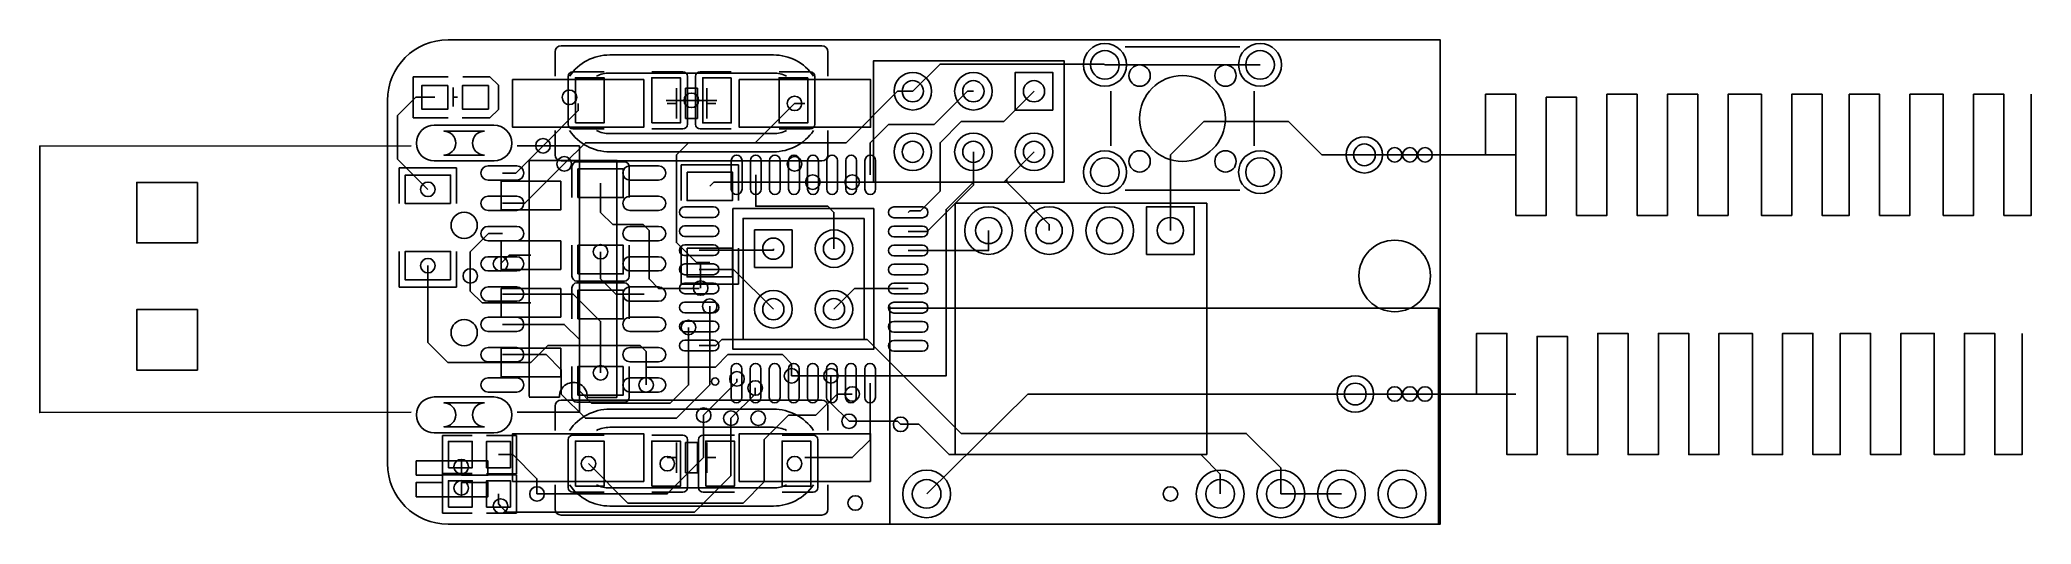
# Model space of a CAD drawing. Header units: millimetres. Extents: x -61.9 to 21.6, y -11.6 to 8.8.
import ezdxf

# ---------------------------------------------------------------- set-up
doc = ezdxf.new("R2010")
doc.units = ezdxf.units.MM

msp = doc.modelspace()

# ---------------------------------------------------------------- linework, layer by layer
for points in [[(-44.742, 8.763), (-3.175, 8.763), (-3.175, -11.557), (-44.742, -11.557)], [(-29.083, 8.509), (-40.005, 8.509)], [(-16.374, 8.461), (-11.566, 8.461)], [(-40.259, 7.239), (-40.259, 8.255)], [(-37.973, 8.128), (-31.115, 8.128)], [(-28.829, 7.239), (-28.829, 8.255)], [(-17.22, 7.711), (-17.256, 7.747), (-24.13, 7.747), (-25.273, 6.604)], [(-17.221, 7.711), (-10.72, 7.711)], [(-46.215, 7.214), (-44.742, 7.214)], [(-46.215, 7.214), (-46.215, 5.486)], [(-44.526, 6.756), (-44.526, 5.969)], [(-44.132, 7.214), (-42.989, 7.214)], [(-42.989, 7.214), (-42.634, 6.858), (-42.634, 5.842), (-42.989, 5.486)], [(-39.711, 5.223), (-39.711, 7.223)], [(-39.511, 7.423), (-39.411, 7.423)], [(-38.211, 7.423), (-39.411, 7.423)], [(-37.973, 7.366), (-31.115, 7.366)], [(-36.211, 7.423), (-35.011, 7.423)], [(-35.179, 6.731), (-35.179, 6.096)], [(-34.911, 7.423), (-35.011, 7.423)], [(-34.798, 6.731), (-34.798, 5.461)], [(-34.29, 6.731), (-34.798, 6.731)], [(-34.711, 5.223), (-34.711, 7.223)], [(-34.377, 7.223), (-34.377, 5.223)], [(-34.29, 5.461), (-34.29, 6.731)], [(-34.177, 7.423), (-34.077, 7.423)], [(-32.877, 7.423), (-34.077, 7.423)], [(-33.909, 6.731), (-33.909, 6.096)], [(-30.877, 7.423), (-29.677, 7.423)], [(-29.577, 7.423), (-29.677, 7.423)], [(-29.377, 7.223), (-29.377, 5.223)], [(-47.282, 6.223), (-47.282, -9.017)], [(-45.301, 6.35), (-46.101, 6.35), (-46.863, 5.588), (-46.863, 3.759), (-45.593, 2.489)], [(-44.526, 6.358), (-44.351, 6.358)], [(-39.294, 6.096), (-39.294, 5.791), (-40.767, 4.318)], [(-29.794, 6.096), (-30.226, 6.096), (-31.877, 4.445), (-38.989, 4.445), (-39.878, 3.556)], [(-35.611, 6.223), (-34.553, 6.223)], [(-35.179, 6.096), (-35.56, 6.096)], [(-35.179, 6.096), (-35.179, 5.461)], [(-34.553, 6.223), (-33.477, 6.223)], [(-33.909, 6.096), (-33.528, 6.096)], [(-33.909, 6.096), (-33.909, 5.461)], [(-30.307, 4.445), (-28.067, 4.445), (-25.908, 6.604), (-25.273, 6.604)], [(-22.733, 6.604), (-22.987, 6.604), (-24.384, 5.207), (-26.289, 5.207), (-27.054, 4.442), (-27.054, 3.099)], [(-25.464, 1.524), (-25.4, 1.587), (-24.956, 1.587), (-24.13, 2.413), (-24.13, 4.445), (-23.241, 5.334), (-21.463, 5.334), (-20.193, 6.604)], [(-16.97, 4.314), (-16.97, 6.608)], [(-10.97, 6.608), (-10.97, 4.314)], [(-5.357, 3.937), (-1.27, 3.937), (-1.27, 4.064), (-1.27, 6.477), (0, 6.477), (0, 1.397), (1.27, 1.397), (1.27, 6.35), (2.54, 6.35), (2.54, 1.397), (3.81, 1.397), (3.81, 6.477), (5.08, 6.477), (5.08, 1.397), (6.35, 1.397), (6.35, 6.477), (7.62, 6.477), (7.62, 1.397), (8.89, 1.397), (8.89, 6.477), (10.287, 6.477), (10.287, 1.397), (11.557, 1.397), (11.557, 6.477), (12.827, 6.477), (12.827, 1.397), (13.97, 1.397), (13.97, 6.477), (15.24, 6.477), (15.24, 1.397), (16.51, 1.397), (16.51, 6.477), (17.907, 6.477), (17.907, 1.397), (19.177, 1.397), (19.177, 6.477), (20.447, 6.477), (20.447, 1.397), (21.59, 1.397), (21.59, 6.477)], [(-46.215, 5.486), (-44.742, 5.486)], [(-44.158, 5.486), (-42.989, 5.486)], [(-39.511, 5.023), (-39.411, 5.023)], [(-38.211, 5.023), (-39.411, 5.023)], [(-36.211, 5.023), (-35.011, 5.023)], [(-34.911, 5.023), (-35.011, 5.023)], [(-34.798, 5.461), (-34.29, 5.461)], [(-34.177, 5.023), (-34.077, 5.023)], [(-32.877, 5.023), (-34.077, 5.023)], [(-30.877, 5.023), (-29.677, 5.023)], [(-29.577, 5.023), (-29.677, 5.023)], [(-14.478, 0.762), (-14.478, 3.937), (-13.081, 5.334), (-9.525, 5.334), (-8.128, 3.937), (-2.794, 3.937)], [(-46.297, 4.318), (-61.852, 4.303), (-61.852, -6.873), (-46.297, -6.858)], [(-47.285, 4.317), (-47.285, -6.859)], [(-42.469, 3.175), (-41.91, 3.175), (-40.767, 4.318)], [(-39.243, 4.318), (-41.847, 4.318)], [(-41.847, -6.858), (-39.243, -6.858), (-39.243, 4.318)], [(-40.259, 3.937), (-40.259, 4.953)], [(-31.115, 4.826), (-37.973, 4.826)], [(-33.782, -0.584), (-34.341, -0.584), (-35.179, 0.254), (-35.179, 3.937), (-34.671, 4.445), (-30.307, 4.445)], [(-28.829, 3.937), (-28.829, 4.953)], [(-46.793, 1.889), (-46.793, 3.389)], [(-44.393, 3.389), (-46.793, 3.389)], [(-44.393, 1.889), (-44.393, 3.389)], [(-42.469, 1.905), (-41.529, 1.905), (-39.878, 3.556)], [(-41.351, -6.198), (-41.351, 3.706), (-37.668, 3.706), (-37.668, -6.246)], [(-29.083, 3.683), (-40.005, 3.683)], [(-39.554, 3.443), (-39.554, 3.343)], [(-39.554, 2.143), (-39.554, 3.343)], [(-39.354, 3.643), (-37.354, 3.643)], [(-31.115, 4.064), (-37.973, 4.064)], [(-37.154, 3.443), (-37.154, 3.343)], [(-37.154, 2.143), (-37.154, 3.343)], [(-34.982, 3.516), (-32.582, 3.516)], [(-34.982, 2.016), (-34.982, 3.516)], [(-32.582, 2.016), (-32.582, 3.516)], [(-20.193, 4.064), (-21.463, 2.794), (-22.733, 2.794), (-23.876, 1.651), (-23.876, -5.334), (-28.702, -5.334)], [(-20.193, 4.064), (-21.336, 2.921), (-21.336, 2.794), (-27.813, 2.794)], [(-25.464, 0.724), (-24.676, 0.724), (-22.733, 2.667), (-22.733, 4.064)], [(0, 3.937), (-6.35, 3.937)], [(0, 3.937), (-4.445, 3.937)], [(-38.354, 2.743), (-38.354, 1.524), (-37.846, 1.016), (-36.576, 1.016), (-36.322, 0.762), (-36.322, -1.27), (-35.928, -1.664), (-34.226, -1.664)], [(-29.464, 2.794), (-33.604, 2.794), (-33.782, 2.616)], [(-31.852, 3.099), (-31.852, 1.778), (-28.829, 1.778), (-28.575, 1.524), (-28.575, 0)], [(-27.813, 2.794), (-29.464, 2.794)], [(-21.336, 2.794), (-19.558, 1.016), (-19.558, 0.762)], [(-11.566, 2.461), (-16.374, 2.461)], [(-42.469, 0.635), (-43.053, 0.635), (-43.815, -0.127), (-43.815, -1.143)], [(-39.554, 0.143), (-39.554, -1.057)], [(-37.154, 0.143), (-37.154, -1.057)], [(-34.982, 0.016), (-34.982, -1.484)], [(-34.227, -0.066), (-31.115, -0.066), (-31.115, 0)], [(-32.582, 0.016), (-32.582, -1.484)], [(-25.464, -0.076), (-22.098, -0.076), (-22.098, 0.762)], [(-46.793, -0.111), (-46.793, -1.611)], [(-45.593, -0.711), (-45.593, -3.937), (-44.76, -4.77), (-41.272, -4.77)], [(-44.393, -0.111), (-44.393, -1.611)], [(-41.272, -0.27), (-42.18, -0.27), (-42.545, -0.635)], [(-36.525, -1.905), (-37.719, -1.905), (-38.354, -1.27), (-38.354, -0.127)], [(-33.782, -0.584), (-34.112, -0.584), (-34.163, -0.635), (-34.163, -1.651)], [(-44.393, -1.611), (-46.793, -1.611)], [(-41.272, -2.27), (-43.323, -2.27), (-43.815, -1.778), (-43.815, -1.143)], [(-39.554, -1.157), (-39.554, -1.057)], [(-39.554, -1.637), (-39.554, -1.737)], [(-39.354, -1.357), (-37.354, -1.357)], [(-37.354, -1.437), (-39.354, -1.437)], [(-37.154, -1.157), (-37.154, -1.057)], [(-37.154, -1.637), (-37.154, -1.737)], [(-34.982, -1.484), (-32.582, -1.484)], [(-31.115, -2.54), (-32.789, -0.866), (-34.227, -0.866)], [(-42.469, -1.905), (-39.497, -1.905), (-38.354, -3.048), (-38.354, -5.207)], [(-42.469, -4.445), (-40.64, -4.445), (-40.005, -5.08), (-40.005, -6.096), (-38.989, -7.112), (-35.179, -7.112), (-33.782, -5.715), (-33.782, -2.413)], [(-39.554, -2.937), (-39.554, -1.737)], [(-37.154, -2.937), (-37.154, -1.737)], [(-25.464, -1.674), (-27.709, -1.674), (-28.575, -2.54)], [(-26.235, -2.494), (-3.735, -2.494), (-3.248, -2.494), (-3.248, -2.54), (-3.248, -11.557), (-26.235, -11.557), (-26.235, -11.43), (-26.235, -2.43)], [(-42.469, -3.175), (-39.878, -3.175), (-39.243, -3.81), (-39.243, -5.969), (-38.735, -6.477), (-35.433, -6.477), (-34.671, -5.715), (-34.671, -3.302)], [(-36.449, -5.715), (-36.449, -4.318), (-36.703, -4.064), (-40.566, -4.064), (-41.272, -4.77)], [(-34.226, -4.064), (-33.528, -4.064), (-33.274, -3.81), (-27.178, -3.81), (-23.241, -7.747), (-11.303, -7.747), (-9.853, -9.197), (-9.853, -10.287)], [(-5.738, -6.096), (-1.651, -6.096), (-1.651, -5.969), (-1.651, -3.556), (-0.381, -3.556), (-0.381, -8.636), (0.889, -8.636), (0.889, -3.683), (2.159, -3.683), (2.159, -8.636), (3.429, -8.636), (3.429, -3.556), (4.699, -3.556), (4.699, -8.636), (5.969, -8.636), (5.969, -3.556), (7.239, -3.556), (7.239, -8.636), (8.509, -8.636), (8.509, -3.556), (9.906, -3.556), (9.906, -8.636), (11.176, -8.636), (11.176, -3.556), (12.446, -3.556), (12.446, -8.636), (13.589, -8.636), (13.589, -3.556), (14.859, -3.556), (14.859, -8.636), (16.129, -8.636), (16.129, -3.556), (17.526, -3.556), (17.526, -8.636), (18.796, -8.636), (18.796, -3.556), (20.066, -3.556), (20.066, -8.636), (21.209, -8.636), (21.209, -3.556)], [(-39.554, -4.937), (-39.554, -6.137)], [(-37.154, -4.937), (-37.154, -6.137)], [(-36.449, -4.971), (-33.546, -4.971), (-33.02, -4.445), (-30.734, -4.445), (-30.353, -4.826), (-30.353, -5.334)], [(-34.036, -6.985), (-32.639, -5.588), (-32.639, -5.461)], [(-30.353, -5.334), (-28.702, -5.334)], [(-27.064, -5.639), (-27.064, -8.014), (-27.813, -8.763), (-29.794, -8.763)], [(-28.702, -5.334), (-28.702, -6.477), (-27.94, -7.239)], [(-40.081, -6.223), (-41.351, -6.223)], [(-40.259, -6.604), (-40.259, -7.62)], [(-40.005, -6.35), (-29.083, -6.35)], [(-39.554, -6.237), (-39.554, -6.137)], [(-37.354, -6.437), (-39.354, -6.437)], [(-37.668, -6.246), (-38.913, -6.246)], [(-38.862, -9.017), (-37.211, -10.668), (-32.385, -10.668), (-31.496, -9.779), (-31.496, -8.001), (-30.48, -6.985), (-29.337, -6.985), (-28.448, -6.096), (-27.813, -6.096)], [(-37.154, -6.237), (-37.154, -6.137)], [(-32.893, -7.112), (-31.877, -6.096), (-31.877, -5.842)], [(-28.829, -6.604), (-28.829, -7.62)], [(-24.691, -10.287), (-20.447, -6.096), (-6.731, -6.096)], [(-6.731, -6.096), (-2.54, -6.096)], [(-3.81, -6.096), (-4.064, -6.096), (-6.731, -6.096)], [(0, -6.096), (-3.81, -6.096)], [(-42.545, -10.795), (-42.291, -11.049), (-34.417, -11.049), (-32.893, -9.525), (-32.893, -7.112)], [(-41.021, -10.287), (-35.56, -10.287), (-34.036, -8.763), (-34.036, -6.985)], [(-37.973, -6.731), (-31.115, -6.731)], [(-37.973, -7.493), (-31.115, -7.493)], [(-27.94, -7.239), (-25.908, -7.239), (-25.781, -7.366)], [(-25.781, -7.366), (-25.019, -7.366), (-23.749, -8.636), (-13.208, -8.636), (-12.393, -9.451), (-12.393, -10.287)], [(-44.984, -9.436), (-44.984, -7.836)], [(-43.734, -7.836), (-44.984, -7.836)], [(-43.133, -7.841), (-41.883, -7.841)], [(-41.883, -9.441), (-41.883, -7.841)], [(-39.711, -10.017), (-39.711, -8.017)], [(-39.511, -7.817), (-39.411, -7.817)], [(-38.211, -7.817), (-39.411, -7.817)], [(-36.211, -7.817), (-35.011, -7.817)], [(-35.179, -8.763), (-35.179, -8.128)], [(-34.911, -7.817), (-35.011, -7.817)], [(-34.29, -8.128), (-34.798, -8.128)], [(-34.798, -8.128), (-34.798, -9.398)], [(-34.711, -10.017), (-34.711, -8.017)], [(-34.29, -9.398), (-34.29, -8.128)], [(-34.25, -10.017), (-34.25, -8.017)], [(-34.05, -7.817), (-33.95, -7.817)], [(-32.75, -7.817), (-33.95, -7.817)], [(-33.909, -8.763), (-33.909, -8.128)], [(-30.75, -7.817), (-29.55, -7.817)], [(-29.45, -7.817), (-29.55, -7.817)], [(-29.25, -10.017), (-29.25, -8.017)], [(-45.377, -8.902), (-43.777, -8.902)], [(-41.021, -10.287), (-41.021, -9.652), (-42.037, -8.636), (-42.634, -8.636)], [(-35.179, -8.763), (-35.56, -8.763)], [(-35.179, -9.398), (-35.179, -8.763)], [(-33.909, -8.763), (-33.528, -8.763)], [(-33.909, -9.398), (-33.909, -8.763)], [(-43.734, -9.436), (-44.984, -9.436)], [(-44.984, -11.087), (-44.984, -9.487)], [(-43.734, -9.487), (-44.984, -9.487)], [(-43.133, -9.441), (-41.883, -9.441)], [(-43.133, -9.492), (-41.883, -9.492)], [(-41.883, -11.092), (-41.883, -9.492)], [(-40.259, -9.906), (-40.259, -10.922)], [(-34.798, -9.398), (-34.29, -9.398)], [(-28.829, -9.906), (-28.829, -10.922)], [(-45.377, -10.402), (-43.777, -10.402)], [(-42.545, -10.795), (-42.634, -10.706), (-42.634, -10.287)], [(-39.511, -10.217), (-39.411, -10.217)], [(-38.211, -10.217), (-39.411, -10.217)], [(-31.115, -10.033), (-37.973, -10.033)], [(-31.115, -10.795), (-37.973, -10.795)], [(-36.211, -10.217), (-35.011, -10.217)], [(-34.911, -10.217), (-35.011, -10.217)], [(-34.05, -10.217), (-33.95, -10.217)], [(-32.75, -10.217), (-33.95, -10.217)], [(-30.75, -10.217), (-29.55, -10.217)], [(-29.45, -10.217), (-29.55, -10.217)], [(-9.852, -10.287), (-7.312, -10.287)], [(-43.734, -11.087), (-44.984, -11.087)], [(-43.133, -11.092), (-41.883, -11.092)], [(-40.005, -11.176), (-29.083, -11.176)]]:
    msp.add_lwpolyline(points)
for points in [[(-18.923, 2.794), (-26.924, 2.794), (-26.924, 7.874), (-18.923, 7.874), (-18.923, 2.794)], [(-44.755, 6.845), (-44.755, 5.855), (-45.847, 5.855), (-45.847, 6.845)], [(-43.053, 6.845), (-43.053, 5.855), (-44.145, 5.855), (-44.145, 6.845)], [(-42.044, 7.096), (-36.544, 7.096), (-36.544, 5.096), (-42.044, 5.096)], [(-39.411, 5.273), (-38.211, 5.273), (-38.211, 7.173), (-39.411, 7.173)], [(-36.211, 5.273), (-35.011, 5.273), (-35.011, 7.173), (-36.211, 7.173)], [(-32.877, 7.173), (-34.077, 7.173), (-34.077, 5.273), (-32.877, 5.273)], [(-32.544, 7.096), (-27.044, 7.096), (-27.044, 5.096), (-32.544, 5.096)], [(-29.677, 7.173), (-30.877, 7.173), (-30.877, 5.273), (-29.677, 5.273)], [(-19.406, 5.817), (-20.98, 5.817), (-20.98, 7.391), (-19.406, 7.391)], [(-45.322, 5.18), (-42.822, 5.18)], [(-43.222, 4.93), (-44.922, 4.93)], [(-45.322, 3.68), (-42.822, 3.68)], [(-43.222, 3.93), (-44.922, 3.93)], [(-41.869, 3.475), (-43.069, 3.475)], [(-39.304, 2.143), (-39.304, 3.343), (-37.404, 3.343), (-37.404, 2.143)], [(-35.925, 3.475), (-37.125, 3.475)], [(-32.877, 3.699), (-32.877, 2.499)], [(-32.427, 3.699), (-32.427, 2.499)], [(-32.077, 3.699), (-32.077, 2.499)], [(-31.627, 3.699), (-31.627, 2.499)], [(-31.277, 3.699), (-31.277, 2.499)], [(-30.826, 3.699), (-30.826, 2.499)], [(-30.476, 3.699), (-30.476, 2.499)], [(-30.026, 3.699), (-30.026, 2.499)], [(-29.679, 3.699), (-29.679, 2.499)], [(-29.229, 3.699), (-29.229, 2.499)], [(-28.879, 3.699), (-28.879, 2.499)], [(-28.429, 3.699), (-28.429, 2.499)], [(-28.079, 3.699), (-28.079, 2.499)], [(-27.629, 3.699), (-27.629, 2.499)], [(-27.279, 3.699), (-27.279, 2.499)], [(-26.829, 3.699), (-26.829, 2.499)], [(-55.248, 2.779), (-55.248, 0.239), (-57.788, 0.239), (-57.788, 2.779), (-55.248, 2.779)], [(-44.643, 1.889), (-44.643, 3.089), (-46.543, 3.089), (-46.543, 1.889)], [(-41.869, 2.875), (-43.069, 2.875)], [(-40.022, 2.83), (-40.022, 1.63), (-42.522, 1.63), (-42.522, 2.83)], [(-35.925, 2.875), (-37.125, 2.875)], [(-34.732, 3.216), (-34.732, 2.016), (-32.832, 2.016), (-32.832, 3.216)], [(-41.869, 2.205), (-43.069, 2.205)], [(-35.925, 2.205), (-37.125, 2.205)], [(-33.627, 1.759), (-34.826, 1.759)], [(-32.808, 1.68), (-32.808, -4.22), (-26.908, -4.22), (-26.908, 1.68), (-32.808, 1.68)], [(-24.864, 1.749), (-26.063, 1.749)], [(-12.954, -8.636), (-23.495, -8.636), (-23.495, 1.905), (-12.954, 1.905), (-12.954, -8.636)], [(-13.478, -0.238), (-15.478, -0.238), (-15.478, 1.762), (-13.478, 1.762)], [(-41.869, 1.605), (-43.069, 1.605)], [(-41.869, 0.935), (-43.069, 0.935)], [(-35.925, 1.605), (-37.125, 1.605)], [(-35.925, 0.935), (-37.125, 0.935)], [(-33.627, 1.309), (-34.826, 1.309)], [(-33.627, 0.959), (-34.826, 0.959)], [(-27.305, 1.27), (-27.305, -3.81), (-32.385, -3.81), (-32.385, 1.27), (-27.305, 1.27)], [(-24.864, 1.299), (-26.063, 1.299)], [(-24.864, 0.949), (-26.063, 0.949)], [(-41.869, 0.335), (-43.069, 0.335)], [(-40.022, 0.33), (-40.022, -0.87), (-42.522, -0.87), (-42.522, 0.33)], [(-39.304, -1.057), (-39.304, 0.143), (-37.404, 0.143), (-37.404, -1.057)], [(-35.925, 0.335), (-37.125, 0.335)], [(-33.627, 0.509), (-34.826, 0.509)], [(-33.627, 0.159), (-34.826, 0.159)], [(-34.732, 0.016), (-34.732, -1.184), (-32.832, -1.184), (-32.832, 0.016)], [(-30.328, 0.787), (-30.328, -0.787), (-31.902, -0.787), (-31.902, 0.787)], [(-24.864, 0.499), (-26.063, 0.499)], [(-24.864, 0.149), (-26.063, 0.149)], [(-44.643, -1.311), (-44.643, -0.111), (-46.543, -0.111), (-46.543, -1.311)], [(-41.869, -0.335), (-43.069, -0.335)], [(-35.925, -0.335), (-37.125, -0.335)], [(-33.627, -0.291), (-34.826, -0.291)], [(-33.627, -0.641), (-34.826, -0.641)], [(-24.864, -0.301), (-26.063, -0.301)], [(-24.864, -0.651), (-26.063, -0.651)], [(-41.869, -0.935), (-43.069, -0.935)], [(-41.869, -1.605), (-43.069, -1.605)], [(-35.925, -0.935), (-37.125, -0.935)], [(-35.925, -1.605), (-37.125, -1.605)], [(-33.627, -1.091), (-34.826, -1.091)], [(-33.627, -1.439), (-34.826, -1.439)], [(-24.864, -1.101), (-26.063, -1.101)], [(-24.864, -1.449), (-26.063, -1.449)], [(-41.869, -2.205), (-43.069, -2.205)], [(-40.022, -1.67), (-40.022, -2.87), (-42.522, -2.87), (-42.522, -1.67)], [(-37.404, -1.737), (-37.404, -2.937), (-39.304, -2.937), (-39.304, -1.737)], [(-35.925, -2.205), (-37.125, -2.205)], [(-33.627, -1.889), (-34.826, -1.889)], [(-33.627, -2.239), (-34.826, -2.239)], [(-24.864, -1.899), (-26.063, -1.899)], [(-24.864, -2.249), (-26.063, -2.249)], [(-55.248, -2.555), (-55.248, -5.095), (-57.788, -5.095), (-57.788, -2.555), (-55.248, -2.555)], [(-41.869, -2.875), (-43.069, -2.875)], [(-35.925, -2.875), (-37.125, -2.875)], [(-33.627, -2.689), (-34.826, -2.689)], [(-33.627, -3.039), (-34.826, -3.039)], [(-24.864, -2.699), (-26.063, -2.699)], [(-24.864, -3.049), (-26.063, -3.049)], [(-41.869, -3.475), (-43.069, -3.475)], [(-41.869, -4.145), (-43.069, -4.145)], [(-40.022, -4.17), (-40.022, -5.37), (-42.522, -5.37), (-42.522, -4.17)], [(-35.925, -3.475), (-37.125, -3.475)], [(-35.925, -4.145), (-37.125, -4.145)], [(-33.627, -3.489), (-34.826, -3.489)], [(-33.627, -3.839), (-34.826, -3.839)], [(-24.864, -3.499), (-26.063, -3.499)], [(-24.864, -3.849), (-26.063, -3.849)], [(-41.869, -4.745), (-43.069, -4.745)], [(-37.404, -4.937), (-37.404, -6.137), (-39.304, -6.137), (-39.304, -4.937)], [(-35.925, -4.745), (-37.125, -4.745)], [(-33.627, -4.289), (-34.826, -4.289)], [(-24.864, -4.299), (-26.063, -4.299)], [(-41.869, -5.415), (-43.069, -5.415)], [(-35.925, -5.415), (-37.125, -5.415)], [(-32.887, -5.039), (-32.887, -6.239)], [(-32.437, -5.039), (-32.437, -6.239)], [(-32.087, -5.039), (-32.087, -6.239)], [(-31.637, -5.039), (-31.637, -6.239)], [(-31.287, -5.039), (-31.287, -6.239)], [(-30.837, -5.039), (-30.837, -6.239)], [(-30.487, -5.039), (-30.487, -6.239)], [(-30.037, -5.039), (-30.037, -6.239)], [(-29.689, -5.039), (-29.689, -6.239)], [(-29.239, -5.039), (-29.239, -6.239)], [(-28.889, -5.039), (-28.889, -6.239)], [(-28.439, -5.039), (-28.439, -6.239)], [(-28.089, -5.039), (-28.089, -6.239)], [(-27.639, -5.039), (-27.639, -6.239)], [(-27.289, -5.039), (-27.289, -6.239)], [(-26.839, -5.039), (-26.839, -6.239)], [(-45.322, -6.22), (-42.822, -6.22)], [(-43.222, -6.47), (-44.922, -6.47)], [(-41.869, -6.015), (-43.069, -6.015)], [(-35.925, -6.015), (-37.125, -6.015)], [(-43.222, -7.47), (-44.922, -7.47)], [(-45.322, -7.72), (-42.822, -7.72)], [(-44.734, -9.186), (-43.734, -9.186), (-43.734, -8.086), (-44.734, -8.086)], [(-43.134, -9.186), (-42.134, -9.186), (-42.134, -8.086), (-43.134, -8.086)], [(-36.544, -9.763), (-42.044, -9.763), (-42.044, -7.763), (-36.544, -7.763)], [(-39.411, -9.967), (-38.211, -9.967), (-38.211, -8.067), (-39.411, -8.067)], [(-36.211, -9.967), (-35.011, -9.967), (-35.011, -8.067), (-36.211, -8.067)], [(-33.95, -9.967), (-32.75, -9.967), (-32.75, -8.067), (-33.95, -8.067)], [(-27.044, -9.763), (-32.544, -9.763), (-32.544, -7.763), (-27.044, -7.763)], [(-30.75, -9.967), (-29.55, -9.967), (-29.55, -8.067), (-30.75, -8.067)], [(-46.077, -9.502), (-46.077, -8.902), (-44.977, -8.902), (-44.977, -9.502)], [(-44.177, -9.502), (-44.177, -8.902), (-43.077, -8.902), (-43.077, -9.502)], [(-46.077, -10.402), (-46.077, -9.802), (-44.977, -9.802), (-44.977, -10.402)], [(-44.734, -10.837), (-43.734, -10.837), (-43.734, -9.737), (-44.734, -9.737)], [(-44.177, -10.402), (-44.177, -9.802), (-43.077, -9.802), (-43.077, -10.402)], [(-43.134, -10.837), (-42.134, -10.837), (-42.134, -9.737), (-43.134, -9.737)]]:
    msp.add_lwpolyline(points, close=True)
for centre, radius in [((-17.22, 7.711), 0.9), ((-10.72, 7.711), 0.9), ((-17.22, 7.711), 0.6), ((-15.77, 7.261), 0.447), ((-12.17, 7.261), 0.447), ((-10.72, 7.711), 0.6), ((-25.273, 6.604), 0.787), ((-25.273, 6.604), 0.445), ((-22.733, 6.604), 0.787), ((-22.733, 6.604), 0.445), ((-20.193, 6.604), 0.445), ((-13.97, 5.461), 1.8), ((-39.662, 6.35), 0.305), ((-34.553, 6.223), 0.305), ((-30.226, 6.096), 0.305), ((-40.767, 4.318), 0.305), ((-25.273, 4.064), 0.787), ((-25.273, 4.064), 0.445), ((-22.733, 4.064), 0.787), ((-22.733, 4.064), 0.445), ((-20.193, 4.064), 0.787), ((-20.193, 4.064), 0.445), ((-6.35, 3.937), 0.762), ((-6.35, 3.937), 0.457), ((-5.08, 3.937), 0.305), ((-4.445, 3.937), 0.305), ((-3.81, 3.937), 0.305), ((-39.878, 3.556), 0.305), ((-30.226, 3.556), 0.305), ((-17.22, 3.211), 0.9), ((-17.22, 3.211), 0.6), ((-15.77, 3.661), 0.447), ((-12.17, 3.661), 0.447), ((-10.72, 3.211), 0.9), ((-10.72, 3.211), 0.6), ((-45.593, 2.489), 0.305), ((-29.464, 2.794), 0.305), ((-27.813, 2.794), 0.305), ((-22.098, 0.762), 1), ((-19.558, 0.762), 1), ((-17.018, 0.762), 1), ((-44.072, 0.98), 0.55), ((-22.098, 0.762), 0.55), ((-19.558, 0.762), 0.55), ((-17.018, 0.762), 0.55), ((-14.478, 0.762), 0.55), ((-38.354, -0.127), 0.305), ((-31.115, 0), 0.445), ((-28.575, 0), 0.787), ((-28.575, 0), 0.445), ((-5.08, -1.143), 1.5), ((-45.593, -0.711), 0.305), ((-42.545, -0.635), 0.305), ((-43.815, -1.143), 0.305), ((-34.163, -1.651), 0.305), ((-33.782, -2.413), 0.305), ((-31.115, -2.54), 0.787), ((-31.115, -2.54), 0.445), ((-28.575, -2.54), 0.787), ((-28.575, -2.54), 0.445), ((-44.072, -3.52), 0.55), ((-34.671, -3.302), 0.305), ((-38.354, -5.207), 0.305), ((-36.449, -5.715), 0.305), ((-32.639, -5.461), 0.305), ((-31.877, -5.842), 0.305), ((-30.353, -5.334), 0.305), ((-28.702, -5.334), 0.305), ((-27.813, -6.096), 0.305), ((-6.731, -6.096), 0.762), ((-6.731, -6.096), 0.457), ((-5.08, -6.096), 0.305), ((-4.445, -6.096), 0.305), ((-3.81, -6.096), 0.305), ((-34.036, -6.985), 0.305), ((-32.893, -7.112), 0.305), ((-31.75, -7.112), 0.305), ((-27.94, -7.239), 0.305), ((-25.781, -7.366), 0.305), ((-44.196, -9.144), 0.305), ((-38.862, -9.017), 0.305), ((-35.56, -9.017), 0.305), ((-30.226, -9.017), 0.305), ((-44.196, -10.033), 0.305), ((-41.021, -10.287), 0.305), ((-24.692, -10.287), 1), ((-24.692, -10.287), 0.6), ((-14.478, -10.287), 0.305), ((-12.392, -10.287), 1), ((-12.392, -10.287), 0.6), ((-9.852, -10.287), 1), ((-9.852, -10.287), 0.6), ((-7.312, -10.287), 1), ((-7.312, -10.287), 0.6), ((-4.772, -10.287), 1), ((-4.772, -10.287), 0.6), ((-42.545, -10.795), 0.305), ((-27.686, -10.668), 0.305)]:
    msp.add_circle(centre, radius)
for centre, radius, start, end in [((-44.742, 6.223), 2.54, 90, 180), ((-40.005, 8.255), 0.254, 90, 180), ((-29.083, 8.255), 0.254, 0, 90), ((-37.973, 6.096), 2.032, 90, 145.7746), ((-31.115, 6.096), 2.032, 34.22887, 90), ((-39.511, 7.223), 0.2, 90, 180), ((-37.973, 6.096), 1.27, 90, 115.84193), ((-34.911, 7.223), 0.2, 0, 90), ((-34.177, 7.223), 0.2, 90, 180), ((-31.115, 6.096), 1.27, 64.15807, 90), ((-29.577, 7.223), 0.2, 0, 90), ((-45.322, 4.43), 0.75, 450, 270), ((-42.822, 4.43), 0.75, 270, 450), ((-39.511, 5.223), 0.2, 180, 270), ((-34.911, 5.223), 0.2, 270, 0), ((-34.177, 5.223), 0.2, 180, 270), ((-29.577, 5.223), 0.2, 270, 0), ((-44.922, 4.43), 0.5, 270, 450), ((-43.222, 4.43), 0.5, 450, 270), ((-37.973, 6.096), 2.032, 214.22887, 270), ((-37.973, 6.096), 1.27, 244.15807, 270), ((-31.115, 6.096), 2.032, 270, 325.7746), ((-31.115, 6.096), 1.27, 270, 295.84193), ((-43.069, 3.175), 0.3, 90, 270), ((-41.869, 3.175), 0.3, 270, 90), ((-40.005, 3.937), 0.254, 180, 270), ((-39.354, 3.443), 0.2, 90, 180), ((-37.125, 3.175), 0.3, 90, 270), ((-37.354, 3.443), 0.2, 360, 90), ((-35.925, 3.175), 0.3, 270, 90), ((-32.652, 3.699), 0.225, 360, 180), ((-31.852, 3.699), 0.225, 360, 180), ((-31.052, 3.699), 0.225, 360, 180), ((-30.251, 3.699), 0.225, 360, 180), ((-29.454, 3.699), 0.225, 360, 180), ((-29.083, 3.937), 0.254, 270, 0), ((-28.654, 3.699), 0.225, 360, 180), ((-27.854, 3.699), 0.225, 360, 180), ((-27.054, 3.699), 0.225, 360, 180), ((-43.069, 1.905), 0.3, 90, 270), ((-41.869, 1.905), 0.3, 270, 90), ((-37.125, 1.905), 0.3, 90, 270), ((-35.925, 1.905), 0.3, 270, 90), ((-34.826, 1.534), 0.225, 90, 270), ((-33.627, 1.534), 0.225, 270, 90), ((-32.652, 2.499), 0.225, 180, 360), ((-31.852, 2.499), 0.225, 180, 360), ((-31.052, 2.499), 0.225, 180, 360), ((-30.251, 2.499), 0.225, 180, 360), ((-29.454, 2.499), 0.225, 180, 360), ((-28.654, 2.499), 0.225, 180, 360), ((-27.854, 2.499), 0.225, 180, 360), ((-27.054, 2.499), 0.225, 180, 360), ((-26.063, 1.524), 0.225, 90, 270), ((-24.864, 1.524), 0.225, 270, 90), ((-43.069, 0.635), 0.3, 90, 270), ((-41.869, 0.635), 0.3, 270, 90), ((-37.125, 0.635), 0.3, 90, 270), ((-35.925, 0.635), 0.3, 270, 90), ((-34.826, 0.734), 0.225, 90, 270), ((-33.627, 0.734), 0.225, 270, 90), ((-26.063, 0.724), 0.225, 90, 270), ((-24.864, 0.724), 0.225, 270, 90), ((-34.826, -0.066), 0.225, 90, 270), ((-33.627, -0.066), 0.225, 270, 90), ((-26.063, -0.076), 0.225, 90, 270), ((-24.864, -0.076), 0.225, 270, 90), ((-43.069, -0.635), 0.3, 90, 270), ((-41.869, -0.635), 0.3, 270, 90), ((-37.125, -0.635), 0.3, 90, 270), ((-35.925, -0.635), 0.3, 270, 90), ((-34.826, -0.866), 0.225, 90, 270), ((-33.627, -0.866), 0.225, 270, 90), ((-26.063, -0.876), 0.225, 90, 270), ((-24.864, -0.876), 0.225, 270, 90), ((-43.069, -1.905), 0.3, 90, 270), ((-41.869, -1.905), 0.3, 270, 90), ((-39.354, -1.157), 0.2, 180, 270), ((-39.354, -1.637), 0.2, 90, 180), ((-37.125, -1.905), 0.3, 90, 270), ((-37.354, -1.157), 0.2, 270, 0), ((-37.354, -1.637), 0.2, 360, 90), ((-35.925, -1.905), 0.3, 270, 90), ((-34.826, -1.664), 0.225, 90, 270), ((-33.627, -1.664), 0.225, 270, 90), ((-26.063, -1.674), 0.225, 90, 270), ((-24.864, -1.674), 0.225, 270, 90), ((-34.826, -2.464), 0.225, 90, 270), ((-33.627, -2.464), 0.225, 270, 90), ((-26.063, -2.474), 0.225, 90, 270), ((-24.864, -2.474), 0.225, 270, 90), ((-43.069, -3.175), 0.3, 90, 270), ((-41.869, -3.175), 0.3, 270, 90), ((-37.125, -3.175), 0.3, 90, 270), ((-35.925, -3.175), 0.3, 270, 90), ((-34.826, -3.264), 0.225, 90, 270), ((-33.627, -3.264), 0.225, 270, 90), ((-32.056, -3.469), 0.2, 90, 90), ((-26.063, -3.274), 0.225, 90, 270), ((-24.864, -3.274), 0.225, 270, 90), ((-43.069, -4.445), 0.3, 90, 270), ((-41.869, -4.445), 0.3, 270, 90), ((-37.125, -4.445), 0.3, 90, 270), ((-35.925, -4.445), 0.3, 270, 90), ((-34.826, -4.064), 0.225, 90, 270), ((-33.627, -4.064), 0.225, 270, 90), ((-26.063, -4.074), 0.225, 90, 270), ((-24.864, -4.074), 0.225, 270, 90), ((-32.662, -5.039), 0.225, 360, 180), ((-31.862, -5.039), 0.225, 360, 180), ((-31.062, -5.039), 0.225, 360, 180), ((-30.262, -5.039), 0.225, 360, 180), ((-29.464, -5.039), 0.225, 360, 180), ((-28.664, -5.039), 0.225, 360, 180), ((-27.864, -5.039), 0.225, 360, 180), ((-27.064, -5.039), 0.225, 360, 180), ((-43.069, -5.715), 0.3, 90, 270), ((-41.869, -5.715), 0.3, 270, 90), ((-39.497, -6.198), 0.585, 357.78919, 182.49725), ((-37.125, -5.715), 0.3, 90, 270), ((-35.925, -5.715), 0.3, 270, 90), ((-33.557, -5.57), 0.15, 90, 89.51493), ((-45.322, -6.97), 0.75, 450, 270), ((-44.922, -6.97), 0.5, 270, 450), ((-43.222, -6.97), 0.5, 450, 270), ((-42.822, -6.97), 0.75, 270, 450), ((-40.005, -6.604), 0.254, 90, 180), ((-39.354, -6.237), 0.2, 180, 270), ((-37.354, -6.237), 0.2, 270, 0), ((-32.662, -6.239), 0.225, 180, 360), ((-31.862, -6.239), 0.225, 180, 360), ((-31.062, -6.239), 0.225, 180, 360), ((-30.262, -6.239), 0.225, 180, 360), ((-29.464, -6.239), 0.225, 180, 360), ((-29.083, -6.604), 0.254, 0, 90), ((-28.664, -6.239), 0.225, 180, 360), ((-27.864, -6.239), 0.225, 180, 360), ((-27.064, -6.239), 0.225, 180, 360), ((-37.973, -8.763), 2.032, 90, 145.7746), ((-37.973, -8.763), 1.27, 90, 115.84193), ((-31.115, -8.763), 2.032, 34.22887, 90), ((-31.115, -8.763), 1.27, 64.15807, 90), ((-39.511, -8.017), 0.2, 90, 180), ((-34.911, -8.017), 0.2, 0, 90), ((-34.05, -8.017), 0.2, 90, 180), ((-29.45, -8.017), 0.2, 0, 90), ((-44.742, -9.017), 2.54, 180, 270), ((-37.973, -8.763), 2.032, 214.22887, 270), ((-37.973, -8.763), 1.27, 244.15807, 270), ((-31.115, -8.763), 1.27, 270, 295.84193), ((-31.115, -8.763), 2.032, 270, 325.7746), ((-39.511, -10.017), 0.2, 180, 270), ((-34.911, -10.017), 0.2, 270, 0), ((-34.05, -10.017), 0.2, 180, 270), ((-29.45, -10.017), 0.2, 270, 0), ((-40.005, -10.922), 0.254, 180, 270), ((-29.083, -10.922), 0.254, 270, 0)]:
    msp.add_arc(centre, radius, start, end)

doc.saveas('drawing.dxf')
